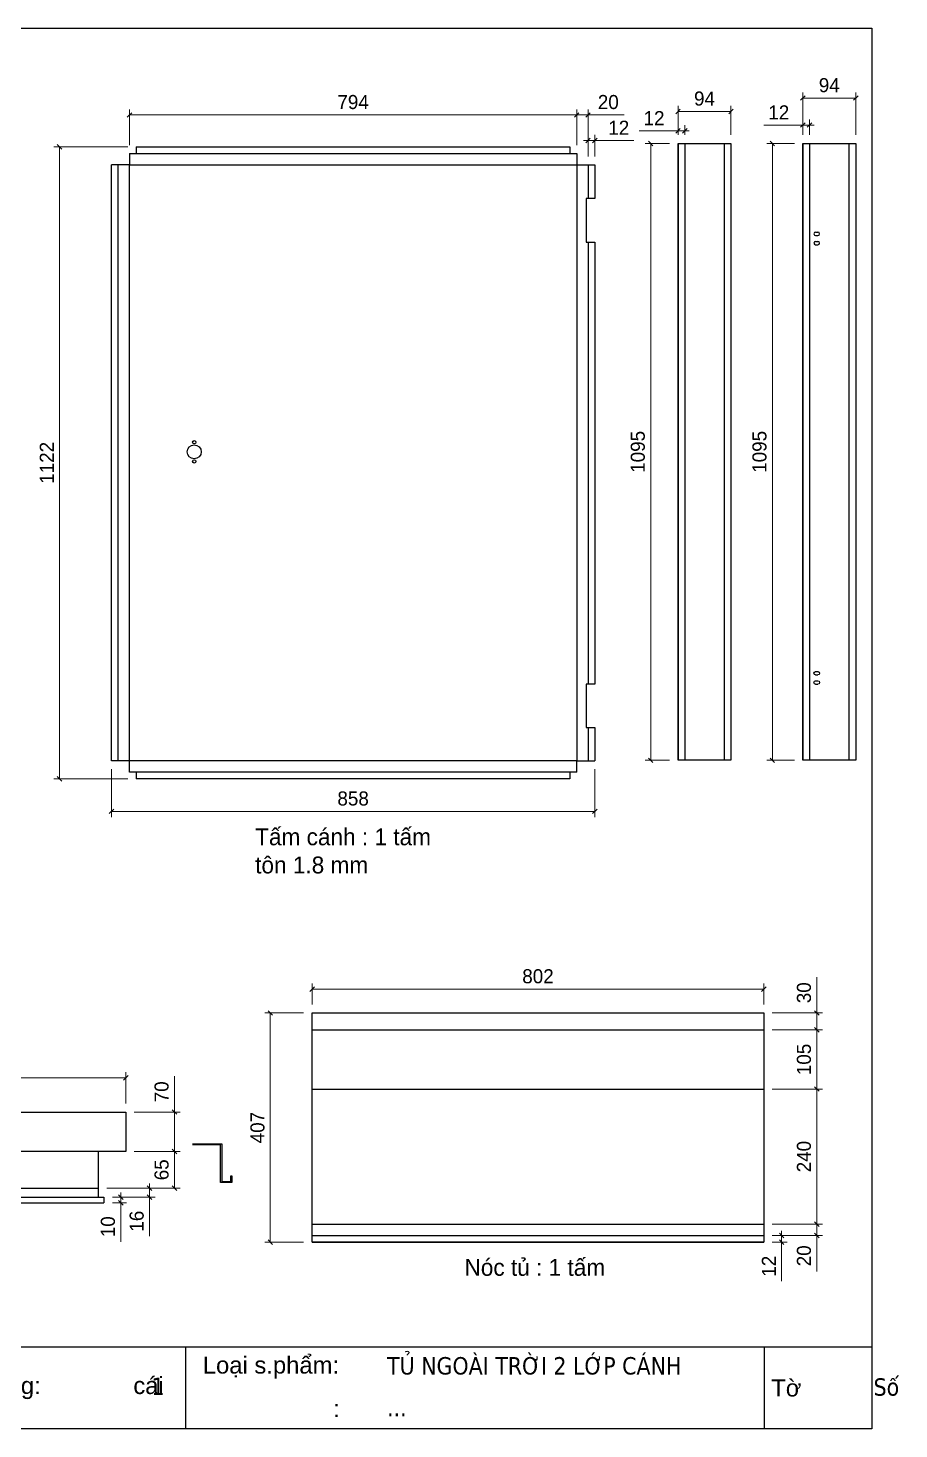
# Model space of a CAD drawing. Header units: millimetres. Extents: x 0 to 3565, y 0 to 2487.
# Drawn here: x 2019 to 3565, y 0 to 2487 of the extents above; entities that cross this region are included whole.
import ezdxf
from ezdxf.enums import TextEntityAlignment as Align

# ---------------------------------------------------------------- set-up
doc = ezdxf.new("R2010")
doc.units = ezdxf.units.MM
doc.layers.add('DIM', color=253, linetype='Continuous')
doc.styles.add('Arial', font='arial.ttf')
doc.styles.add('Tahoma (Input Text)', font='tahoma.ttf')
doc.dimstyles.new('Dim-25', dxfattribs={"dimtxt": 25, "dimasz": 8, "dimexe": 10, "dimexo": 15, "dimgap": 10, "dimtad": 1, "dimdec": 0, "dimtxsty": 'Standard', "dimblk": 'OBLIQUE', "dimcen": 10, "dimclrd": 5, "dimclre": 5, "dimclrt": 3, "dimazin": 3, "dimtfac": 1, "dimtdec": 0, "dimtmove": 0, "dimatfit": 3, "dimldrblk": 'OBLIQUE', "dimlwd": 9, "dimlwe": 9})

# ---------------------------------------------------------------- blocks, each defined once
blk = doc.blocks.new('*D17')
at = {"color": 0, "linetype": 'ByBlock', "lineweight": -2}
for p, q in [((1396.7, 627.5), (1388.7, 619.5)), ((2188.7, 619.5), (2196.7, 627.5))]:
    blk.add_line(p, q, dxfattribs=at)
at = {"layer": 'Defpoints', "color": 0, "transparency": 16777216}
for p in [(2192.7, 623.5), (1392.7, 562.6), (2192.7, 562.6)]:
    blk.add_point(p, dxfattribs=at)
at = {"layer": 'DIM', "color": 5, "lineweight": 9, "transparency": 16777216}
for p, q in [((1392.7, 577.6), (1392.7, 633.5)), ((1392.7, 623.5), (2192.7, 623.5)), ((2192.7, 577.6), (2192.7, 633.5))]:
    blk.add_line(p, q, dxfattribs=at)
at = {"layer": 'DIM', "color": 3, "transparency": 16777216, "insert": (1792.7, 646.3), "char_height": 25, "attachment_point": 5}
blk.add_mtext('800', dxfattribs=at)
blk = doc.blocks.new('_Oblique')
at = {"color": 0, "linetype": 'ByBlock', "lineweight": -2}
blk.add_line((-0.5, -0.5), (0.5, 0.5), dxfattribs=at)
blk = doc.blocks.new('*D19')
at = {"color": 0, "linetype": 'ByBlock', "lineweight": -2}
for p, q in [((2283, 558.6), (2275, 566.6)), ((2275, 496.6), (2283, 488.6))]:
    blk.add_line(p, q, dxfattribs=at)
at = {"layer": 'Defpoints', "color": 0, "transparency": 16777216}
for p in [(2192.7, 562.6), (2192.7, 492.6), (2279, 492.6)]:
    blk.add_point(p, dxfattribs=at)
at = {"layer": 'DIM', "color": 5, "lineweight": 9, "transparency": 16777216}
for p, q in [((2279, 562.6), (2279, 626.3)), ((2207.7, 562.6), (2289, 562.6)), ((2279, 492.6), (2279, 562.6)), ((2207.7, 492.6), (2289, 492.6))]:
    blk.add_line(p, q, dxfattribs=at)
at = {"layer": 'DIM', "color": 3, "transparency": 16777216, "insert": (2256.2, 598.5), "char_height": 25, "attachment_point": 5, "rotation": 90}
blk.add_mtext('70', dxfattribs=at)
blk = doc.blocks.new('*D20')
at = {"color": 0, "linetype": 'ByBlock', "lineweight": -2}
for p, q in [((2283, 488.6), (2275, 496.6)), ((2275, 431.6), (2283, 423.6))]:
    blk.add_line(p, q, dxfattribs=at)
at = {"layer": 'Defpoints', "color": 0, "transparency": 16777216}
for p in [(2192.7, 492.6), (2143.7, 427.6), (2279, 427.6)]:
    blk.add_point(p, dxfattribs=at)
at = {"layer": 'DIM', "color": 5, "lineweight": 9, "transparency": 16777216}
for p, q in [((2207.7, 492.6), (2289, 492.6)), ((2279, 492.6), (2279, 427.6)), ((2158.7, 427.6), (2289, 427.6))]:
    blk.add_line(p, q, dxfattribs=at)
at = {"layer": 'DIM', "color": 3, "transparency": 16777216, "insert": (2256.2, 460.1), "char_height": 25, "attachment_point": 5, "rotation": 90}
blk.add_mtext('65', dxfattribs=at)
blk = doc.blocks.new('*D21')
at = {"color": 0, "linetype": 'ByBlock', "lineweight": -2}
for p, q in [((2230.7, 431.6), (2238.7, 423.6)), ((2238.7, 407.6), (2230.7, 415.6))]:
    blk.add_line(p, q, dxfattribs=at)
at = {"layer": 'Defpoints', "color": 0, "transparency": 16777216}
for p in [(2143.7, 427.6), (2153.7, 411.6), (2234.7, 411.6)]:
    blk.add_point(p, dxfattribs=at)
at = {"layer": 'DIM', "color": 5, "lineweight": 9, "transparency": 16777216}
for p, q in [((2158.7, 427.6), (2244.7, 427.6)), ((2234.7, 427.6), (2234.7, 435.6)), ((2234.7, 427.6), (2234.7, 411.6)), ((2168.7, 411.6), (2244.7, 411.6)), ((2234.7, 411.6), (2234.7, 342.2))]:
    blk.add_line(p, q, dxfattribs=at)
at = {"layer": 'DIM', "color": 3, "transparency": 16777216, "insert": (2212, 368.9), "char_height": 25, "attachment_point": 5, "rotation": 90}
blk.add_mtext('16', dxfattribs=at)
blk = doc.blocks.new('*D22')
at = {"color": 0, "linetype": 'ByBlock', "lineweight": -2}
for p, q in [((2179.7, 415.6), (2187.7, 407.6)), ((2187.7, 397.6), (2179.7, 405.6))]:
    blk.add_line(p, q, dxfattribs=at)
at = {"layer": 'Defpoints', "color": 0, "transparency": 16777216}
for p in [(2153.7, 411.6), (2153.7, 401.6), (2183.7, 401.6)]:
    blk.add_point(p, dxfattribs=at)
at = {"layer": 'DIM', "color": 5, "lineweight": 9, "transparency": 16777216}
for p, q in [((2168.7, 411.6), (2193.7, 411.6)), ((2168.7, 401.6), (2193.7, 401.6)), ((2183.7, 411.6), (2183.7, 419.6)), ((2183.7, 411.6), (2183.7, 401.6)), ((2183.7, 401.6), (2183.7, 332.3))]:
    blk.add_line(p, q, dxfattribs=at)
at = {"layer": 'DIM', "color": 3, "transparency": 16777216, "insert": (2160.9, 359), "char_height": 25, "attachment_point": 5, "rotation": 90}
blk.add_mtext('10', dxfattribs=at)
blk = doc.blocks.new('*D23')
at = {"color": 0, "linetype": 'ByBlock', "lineweight": -2}
for p, q in [((2527.3, 784.8), (2519.3, 776.8)), ((3321.3, 776.8), (3329.3, 784.8))]:
    blk.add_line(p, q, dxfattribs=at)
at = {"layer": 'Defpoints', "color": 0, "transparency": 16777216}
for p in [(3325.3, 780.8), (2523.3, 738.5), (3325.3, 738.5)]:
    blk.add_point(p, dxfattribs=at)
at = {"layer": 'DIM', "color": 5, "lineweight": 9, "transparency": 16777216}
for p, q in [((2523.3, 753.5), (2523.3, 790.8)), ((2523.3, 780.8), (3325.3, 780.8)), ((3325.3, 753.5), (3325.3, 790.8))]:
    blk.add_line(p, q, dxfattribs=at)
at = {"layer": 'DIM', "color": 3, "transparency": 16777216, "insert": (2924.3, 803.5), "char_height": 25, "attachment_point": 5}
blk.add_mtext('802', dxfattribs=at)
blk = doc.blocks.new('*D24')
at = {"color": 0, "linetype": 'ByBlock', "lineweight": -2}
for p, q in [((2453.1, 734.5), (2445.1, 742.5)), ((2445.1, 335.5), (2453.1, 327.5))]:
    blk.add_line(p, q, dxfattribs=at)
at = {"layer": 'Defpoints', "color": 0, "transparency": 16777216}
for p in [(2523.3, 738.5), (2449.1, 331.5), (2523.3, 331.5)]:
    blk.add_point(p, dxfattribs=at)
at = {"layer": 'DIM', "color": 5, "lineweight": 9, "transparency": 16777216}
for p, q in [((2508.3, 738.5), (2439.1, 738.5)), ((2449.1, 738.5), (2449.1, 331.5)), ((2508.3, 331.5), (2439.1, 331.5))]:
    blk.add_line(p, q, dxfattribs=at)
at = {"layer": 'DIM', "color": 3, "transparency": 16777216, "insert": (2426.4, 535), "char_height": 25, "attachment_point": 5, "rotation": 90}
blk.add_mtext('407', dxfattribs=at)
blk = doc.blocks.new('*D25')
at = {"color": 0, "linetype": 'ByBlock', "lineweight": -2}
for p, q in [((3423.3, 734.5), (3415.3, 742.5)), ((3415.3, 712.5), (3423.3, 704.5))]:
    blk.add_line(p, q, dxfattribs=at)
at = {"layer": 'Defpoints', "color": 0, "transparency": 16777216}
for p in [(3325.3, 738.5), (3419.3, 738.5), (3325.3, 708.5)]:
    blk.add_point(p, dxfattribs=at)
at = {"layer": 'DIM', "color": 5, "lineweight": 9, "transparency": 16777216}
for p, q in [((3419.3, 738.5), (3419.3, 802.2)), ((3340.3, 738.5), (3429.3, 738.5)), ((3419.3, 708.5), (3419.3, 738.5)), ((3340.3, 708.5), (3429.3, 708.5))]:
    blk.add_line(p, q, dxfattribs=at)
at = {"layer": 'DIM', "color": 3, "transparency": 16777216, "insert": (3396.5, 774.4), "char_height": 25, "attachment_point": 5, "rotation": 90}
blk.add_mtext('30', dxfattribs=at)
blk = doc.blocks.new('*D26')
at = {"color": 0, "linetype": 'ByBlock', "lineweight": -2}
for p, q in [((3423.3, 704.5), (3415.3, 712.5)), ((3415.3, 607.5), (3423.3, 599.5))]:
    blk.add_line(p, q, dxfattribs=at)
at = {"layer": 'Defpoints', "color": 0, "transparency": 16777216}
for p in [(3325.3, 708.5), (3325.3, 603.5), (3419.3, 603.5)]:
    blk.add_point(p, dxfattribs=at)
at = {"layer": 'DIM', "color": 5, "lineweight": 9, "transparency": 16777216}
for p, q in [((3340.3, 708.5), (3429.3, 708.5)), ((3419.3, 708.5), (3419.3, 603.5)), ((3340.3, 603.5), (3429.3, 603.5))]:
    blk.add_line(p, q, dxfattribs=at)
at = {"layer": 'DIM', "color": 3, "transparency": 16777216, "insert": (3396.5, 656), "char_height": 25, "attachment_point": 5, "rotation": 90}
blk.add_mtext('105', dxfattribs=at)
blk = doc.blocks.new('*D27')
at = {"color": 0, "linetype": 'ByBlock', "lineweight": -2}
for p, q in [((3423.3, 599.5), (3415.3, 607.5)), ((3415.3, 367.5), (3423.3, 359.5))]:
    blk.add_line(p, q, dxfattribs=at)
at = {"layer": 'Defpoints', "color": 0, "transparency": 16777216}
for p in [(3325.3, 603.5), (3325.3, 363.5), (3419.3, 363.5)]:
    blk.add_point(p, dxfattribs=at)
at = {"layer": 'DIM', "color": 5, "lineweight": 9, "transparency": 16777216}
for p, q in [((3340.3, 603.5), (3429.3, 603.5)), ((3419.3, 603.5), (3419.3, 363.5)), ((3340.3, 363.5), (3429.3, 363.5))]:
    blk.add_line(p, q, dxfattribs=at)
at = {"layer": 'DIM', "color": 3, "transparency": 16777216, "insert": (3396.5, 483.5), "char_height": 25, "attachment_point": 5, "rotation": 90}
blk.add_mtext('240', dxfattribs=at)
blk = doc.blocks.new('*D28')
at = {"color": 0, "linetype": 'ByBlock', "lineweight": -2}
for p, q in [((3423.3, 359.5), (3415.3, 367.5)), ((3415.3, 347.5), (3423.3, 339.5))]:
    blk.add_line(p, q, dxfattribs=at)
at = {"layer": 'Defpoints', "color": 0, "transparency": 16777216}
for p in [(3325.3, 363.5), (3325.3, 343.5), (3419.3, 343.5)]:
    blk.add_point(p, dxfattribs=at)
at = {"layer": 'DIM', "color": 5, "lineweight": 9, "transparency": 16777216}
for p, q in [((3340.3, 363.5), (3429.3, 363.5)), ((3419.3, 363.5), (3419.3, 343.5)), ((3340.3, 343.5), (3429.3, 343.5)), ((3419.3, 343.5), (3419.3, 279.3))]:
    blk.add_line(p, q, dxfattribs=at)
at = {"layer": 'DIM', "color": 3, "transparency": 16777216, "insert": (3396.5, 307.4), "char_height": 25, "attachment_point": 5, "rotation": 90}
blk.add_mtext('20', dxfattribs=at)
blk = doc.blocks.new('*D29')
at = {"color": 0, "linetype": 'ByBlock', "lineweight": -2}
for p, q in [((3352.8, 347.5), (3360.8, 339.5)), ((3360.8, 327.5), (3352.8, 335.5))]:
    blk.add_line(p, q, dxfattribs=at)
at = {"layer": 'Defpoints', "color": 0, "transparency": 16777216}
for p in [(3325.3, 343.5), (3325.3, 331.5), (3356.8, 331.5)]:
    blk.add_point(p, dxfattribs=at)
at = {"layer": 'DIM', "color": 5, "lineweight": 9, "transparency": 16777216}
for p, q in [((3356.8, 343.5), (3356.8, 351.5)), ((3340.3, 343.5), (3366.8, 343.5)), ((3340.3, 331.5), (3366.8, 331.5)), ((3356.8, 343.5), (3356.8, 331.5)), ((3356.8, 331.5), (3356.8, 262.3))]:
    blk.add_line(p, q, dxfattribs=at)
at = {"layer": 'DIM', "color": 3, "transparency": 16777216, "insert": (3334.2, 288.9), "char_height": 25, "attachment_point": 5, "rotation": 90}
blk.add_mtext('12', dxfattribs=at)
blk = doc.blocks.new('*D33')
at = {"color": 0, "linetype": 'ByBlock', "lineweight": -2}
for p, q in [((2079, 2272.1), (2071, 2280.1)), ((2071, 1158.1), (2079, 1150.1))]:
    blk.add_line(p, q, dxfattribs=at)
at = {"layer": 'Defpoints', "color": 0, "transparency": 16777216}
for p in [(2211.1, 2276.1), (2075, 1154.1), (2211.1, 1154.1)]:
    blk.add_point(p, dxfattribs=at)
at = {"layer": 'DIM', "color": 5, "lineweight": 9, "transparency": 16777216}
for p, q in [((2196.1, 2276.1), (2065, 2276.1)), ((2075, 2276.1), (2075, 1154.1)), ((2196.1, 1154.1), (2065, 1154.1))]:
    blk.add_line(p, q, dxfattribs=at)
at = {"layer": 'DIM', "color": 3, "transparency": 16777216, "insert": (2052.4, 1715.1), "char_height": 25, "attachment_point": 5, "rotation": 90}
blk.add_mtext('1122', dxfattribs=at)
blk = doc.blocks.new('*D34')
at = {"color": 0, "linetype": 'ByBlock', "lineweight": -2}
for p, q in [((3009.1, 2283.3), (3017.1, 2291.3)), ((3029.1, 2291.3), (3021.1, 2283.3))]:
    blk.add_line(p, q, dxfattribs=at)
at = {"layer": 'Defpoints', "color": 0, "transparency": 16777216}
for p in [(3025.1, 2287.3), (3013.1, 2244.1), (3025.1, 2244.1)]:
    blk.add_point(p, dxfattribs=at)
at = {"layer": 'DIM', "color": 5, "lineweight": 9, "transparency": 16777216}
for p, q in [((3013.1, 2259.1), (3013.1, 2297.3)), ((3025.1, 2259.1), (3025.1, 2297.3)), ((3013.1, 2287.3), (3005.1, 2287.3)), ((3013.1, 2287.3), (3025.1, 2287.3)), ((3025.1, 2287.3), (3094.3, 2287.3))]:
    blk.add_line(p, q, dxfattribs=at)
at = {"layer": 'DIM', "color": 3, "transparency": 16777216, "insert": (3067.7, 2309.9), "char_height": 25, "attachment_point": 5}
blk.add_mtext('12', dxfattribs=at)
blk = doc.blocks.new('*D35')
at = {"color": 0, "linetype": 'ByBlock', "lineweight": -2}
for p, q in [((2997.1, 2336.6), (2989.1, 2328.6)), ((3009.1, 2328.6), (3017.1, 2336.6))]:
    blk.add_line(p, q, dxfattribs=at)
at = {"layer": 'Defpoints', "color": 0, "transparency": 16777216}
for p in [(3013.1, 2332.6), (2993.1, 2264.1), (3013.1, 2244.1)]:
    blk.add_point(p, dxfattribs=at)
at = {"layer": 'DIM', "color": 5, "lineweight": 9, "transparency": 16777216}
for p, q in [((2993.1, 2279.1), (2993.1, 2342.6)), ((3013.1, 2259.1), (3013.1, 2342.6)), ((2993.1, 2332.6), (3013.1, 2332.6)), ((3013.1, 2332.6), (3077.2, 2332.6))]:
    blk.add_line(p, q, dxfattribs=at)
at = {"layer": 'DIM', "color": 3, "transparency": 16777216, "insert": (3049.1, 2355.4), "char_height": 25, "attachment_point": 5}
blk.add_mtext('20', dxfattribs=at)
blk = doc.blocks.new('*D36')
at = {"color": 0, "linetype": 'ByBlock', "lineweight": -2}
for p, q in [((2203.1, 2336.6), (2195.1, 2328.6)), ((2989.1, 2328.6), (2997.1, 2336.6))]:
    blk.add_line(p, q, dxfattribs=at)
at = {"layer": 'Defpoints', "color": 0, "transparency": 16777216}
for p in [(2199.1, 2332.6), (2199.1, 2264.1), (2993.1, 2264.1)]:
    blk.add_point(p, dxfattribs=at)
at = {"layer": 'DIM', "color": 5, "lineweight": 9, "transparency": 16777216}
for p, q in [((2199.1, 2279.1), (2199.1, 2342.6)), ((2993.1, 2279.1), (2993.1, 2342.6)), ((2993.1, 2332.6), (2199.1, 2332.6))]:
    blk.add_line(p, q, dxfattribs=at)
at = {"layer": 'DIM', "color": 3, "transparency": 16777216, "insert": (2596.1, 2355.4), "char_height": 25, "attachment_point": 5}
blk.add_mtext('794', dxfattribs=at)
blk = doc.blocks.new('*D37')
at = {"color": 0, "linetype": 'ByBlock', "lineweight": -2}
for p, q in [((2171.1, 1100.3), (2163.1, 1092.3)), ((3021.1, 1092.3), (3029.1, 1100.3))]:
    blk.add_line(p, q, dxfattribs=at)
at = {"layer": 'Defpoints', "color": 0, "transparency": 16777216}
for p in [(2167.1, 1186.1), (3025.1, 1186.1), (2167.1, 1096.3)]:
    blk.add_point(p, dxfattribs=at)
at = {"layer": 'DIM', "color": 5, "lineweight": 9, "transparency": 16777216}
for p, q in [((2167.1, 1171.1), (2167.1, 1086.3)), ((3025.1, 1171.1), (3025.1, 1086.3)), ((3025.1, 1096.3), (2167.1, 1096.3))]:
    blk.add_line(p, q, dxfattribs=at)
at = {"layer": 'DIM', "color": 3, "transparency": 16777216, "insert": (2596.1, 1119.1), "char_height": 25, "attachment_point": 5}
blk.add_mtext('858', dxfattribs=at)
blk = doc.blocks.new('ovan6x10')
at = {"color": 2}
for p, q in [((3, 6), (7, 6)), ((3, 0), (7, 0))]:
    blk.add_line(p, q, dxfattribs=at)
for centre, start, end in [((3, 3), 90, 270), ((7, 3), 270, 90)]:
    blk.add_arc(centre, 3, start, end, dxfattribs=at)
blk = doc.blocks.new('*D38')
at = {"color": 0, "linetype": 'ByBlock', "lineweight": -2}
for p, q in [((3390.4, 2310.7), (3398.4, 2318.7)), ((3410.4, 2318.7), (3402.4, 2310.7))]:
    blk.add_line(p, q, dxfattribs=at)
at = {"layer": 'Defpoints', "color": 0, "transparency": 16777216}
for p in [(3394.4, 2314.7), (3394.4, 2282.1), (3406.4, 2282.1)]:
    blk.add_point(p, dxfattribs=at)
at = {"layer": 'DIM', "color": 5, "lineweight": 9, "transparency": 16777216}
for p, q in [((3394.4, 2314.7), (3325.2, 2314.7)), ((3394.4, 2297.1), (3394.4, 2324.7)), ((3406.4, 2314.7), (3394.4, 2314.7)), ((3406.4, 2297.1), (3406.4, 2324.7)), ((3406.4, 2314.7), (3414.4, 2314.7))]:
    blk.add_line(p, q, dxfattribs=at)
at = {"layer": 'DIM', "color": 3, "transparency": 16777216, "insert": (3351.8, 2337.2), "char_height": 25, "attachment_point": 5}
blk.add_mtext('12', dxfattribs=at)
blk = doc.blocks.new('*D39')
at = {"color": 0, "linetype": 'ByBlock', "lineweight": -2}
for p, q in [((3398.4, 2366.7), (3390.4, 2358.7)), ((3484.4, 2358.7), (3492.4, 2366.7))]:
    blk.add_line(p, q, dxfattribs=at)
at = {"layer": 'Defpoints', "color": 0, "transparency": 16777216}
for p in [(3488.4, 2362.7), (3394.4, 2282.1), (3488.4, 2282.1)]:
    blk.add_point(p, dxfattribs=at)
at = {"layer": 'DIM', "color": 5, "lineweight": 9, "transparency": 16777216}
for p, q in [((3394.4, 2297.1), (3394.4, 2372.7)), ((3394.4, 2362.7), (3488.4, 2362.7)), ((3488.4, 2297.1), (3488.4, 2372.7))]:
    blk.add_line(p, q, dxfattribs=at)
at = {"layer": 'DIM', "color": 3, "transparency": 16777216, "insert": (3441.4, 2385.4), "char_height": 25, "attachment_point": 5}
blk.add_mtext('94', dxfattribs=at)
blk = doc.blocks.new('*D40')
at = {"color": 0, "linetype": 'ByBlock', "lineweight": -2}
for p, q in [((3176.9, 2342.8), (3168.9, 2334.8)), ((3262.9, 2334.8), (3270.9, 2342.8))]:
    blk.add_line(p, q, dxfattribs=at)
at = {"layer": 'Defpoints', "color": 0, "transparency": 16777216}
for p in [(3172.9, 2338.8), (3172.9, 2282.1), (3266.9, 2282.1)]:
    blk.add_point(p, dxfattribs=at)
at = {"layer": 'DIM', "color": 5, "lineweight": 9, "transparency": 16777216}
for p, q in [((3172.9, 2297.1), (3172.9, 2348.8)), ((3266.9, 2338.8), (3172.9, 2338.8)), ((3266.9, 2297.1), (3266.9, 2348.8))]:
    blk.add_line(p, q, dxfattribs=at)
at = {"layer": 'DIM', "color": 3, "transparency": 16777216, "insert": (3219.9, 2361.6), "char_height": 25, "attachment_point": 5}
blk.add_mtext('94', dxfattribs=at)
blk = doc.blocks.new('*D41')
at = {"color": 0, "linetype": 'ByBlock', "lineweight": -2}
for p, q in [((3168.9, 2300.4), (3176.9, 2308.4)), ((3188.9, 2308.4), (3180.9, 2300.4))]:
    blk.add_line(p, q, dxfattribs=at)
at = {"layer": 'Defpoints', "color": 0, "transparency": 16777216}
for p in [(3172.9, 2304.4), (3172.9, 2282.1), (3184.9, 2282.1)]:
    blk.add_point(p, dxfattribs=at)
at = {"layer": 'DIM', "color": 5, "lineweight": 9, "transparency": 16777216}
for p, q in [((3172.9, 2297.1), (3172.9, 2314.4)), ((3184.9, 2297.1), (3184.9, 2314.4)), ((3172.9, 2304.4), (3103.7, 2304.4)), ((3184.9, 2304.4), (3172.9, 2304.4)), ((3184.9, 2304.4), (3192.9, 2304.4))]:
    blk.add_line(p, q, dxfattribs=at)
at = {"layer": 'DIM', "color": 3, "transparency": 16777216, "insert": (3130.3, 2327), "char_height": 25, "attachment_point": 5}
blk.add_mtext('12', dxfattribs=at)
blk = doc.blocks.new('*D42')
at = {"color": 0, "linetype": 'ByBlock', "lineweight": -2}
for p, q in [((3128.4, 2278.1), (3120.4, 2286.1)), ((3120.4, 1191.1), (3128.4, 1183.1))]:
    blk.add_line(p, q, dxfattribs=at)
at = {"layer": 'Defpoints', "color": 0, "transparency": 16777216}
for p in [(3172.9, 2282.1), (3124.4, 1187.1), (3172.9, 1187.1)]:
    blk.add_point(p, dxfattribs=at)
at = {"layer": 'DIM', "color": 5, "lineweight": 9, "transparency": 16777216}
for p, q in [((3157.9, 2282.1), (3114.4, 2282.1)), ((3124.4, 2282.1), (3124.4, 1187.1)), ((3157.9, 1187.1), (3114.4, 1187.1))]:
    blk.add_line(p, q, dxfattribs=at)
at = {"layer": 'DIM', "color": 3, "transparency": 16777216, "insert": (3101.6, 1734.6), "char_height": 25, "attachment_point": 5, "rotation": 90}
blk.add_mtext('1095', dxfattribs=at)
blk = doc.blocks.new('*D43')
at = {"color": 0, "linetype": 'ByBlock', "lineweight": -2}
for p, q in [((3344.4, 2278.1), (3336.4, 2286.1)), ((3336.4, 1191.1), (3344.4, 1183.1))]:
    blk.add_line(p, q, dxfattribs=at)
at = {"layer": 'Defpoints', "color": 0, "transparency": 16777216}
for p in [(3394.4, 2282.1), (3340.4, 1187.1), (3394.4, 1187.1)]:
    blk.add_point(p, dxfattribs=at)
at = {"layer": 'DIM', "color": 5, "lineweight": 9, "transparency": 16777216}
for p, q in [((3379.4, 2282.1), (3330.4, 2282.1)), ((3340.4, 2282.1), (3340.4, 1187.1)), ((3379.4, 1187.1), (3330.4, 1187.1))]:
    blk.add_line(p, q, dxfattribs=at)
at = {"layer": 'DIM', "color": 3, "transparency": 16777216, "insert": (3317.6, 1734.6), "char_height": 25, "attachment_point": 5, "rotation": 90}
blk.add_mtext('1095', dxfattribs=at)
blk = doc.blocks.new('khungtenAsean')
at = {"color": 7}
for p, q in [((2906.8, 120), (0, 120)), ((1900, 0), (1900, 120)), ((2749.3, 0), (2749.3, 120))]:
    blk.add_line(p, q, dxfattribs=at)
at = {"color": 2}
blk.add_lwpolyline([(0, 2055.3), (2906.8, 2055.3), (2906.8, 0), (0, 0)], close=True, dxfattribs=at)
at = {"color": 7, "char_height": 25, "style": 'Arial'}
for s, insert, width, attachment_point in [('\\pt25;^ILoại s.phẩm:', (1900, 90), 849.303, 4), ('Số lượng:              cái', (1700, 60), 400, 5), (' Tờ', (2749.3, 60), 157.544, 4), ('^I            :', (1900, 30), 849.303, 4)]:
    blk.add_mtext(s, dxfattribs=dict(at, insert=insert, width=width, attachment_point=attachment_point))
at = {"color": 2, "style": 'Tahoma (Input Text)'}
for tag, p in [('KHACHHANG', (246.3, 81)), ('SANPHAM', (894.1, 77.5)), ('THONGTIN', (2136.2, 77.7)), ('THONGTIN', (2136.2, 17.7))]:
    blk.add_attdef(tag, p, '', height=25, dxfattribs=at)
for tag, p in [('SOLUONG', (1816.5, 48.1)), ('KICHTHUOC', (562.3, 16.7)), ('DODAY', (997.1, 16.7)), ('DODAY', (1400.4, 16.7))]:
    blk.add_attdef(tag, text='', height=25, dxfattribs=at).set_placement(p, align=Align.RIGHT)
blk.add_attdef('SO', text='', height=25, dxfattribs=at).set_placement((2853.1, 47.2), align=Align.CENTER)

msp = doc.modelspace()

# ---------------------------------------------------------------- linework, layer by layer
at = {"color": 7}
for p, q in [((2211.1, 2276.1), (2211.1, 2264.1)), ((2981.1, 2276.1), (2981.1, 2264.1)), ((3172.9, 2282.1), (3172.9, 1187.1)), ((3184.9, 2282.1), (3184.9, 1187.1)), ((3254.9, 2282.1), (3254.9, 1187.1)), ((3266.9, 2282.1), (3266.9, 1187.1)), ((3394.4, 2282.1), (3394.4, 1187.1)), ((3406.4, 2282.1), (3406.4, 1187.1)), ((3476.4, 2282.1), (3476.4, 1187.1)), ((3488.4, 2282.1), (3488.4, 1187.1)), ((2993.1, 2244.1), (2993.1, 1186.1)), ((2211.1, 1166.1), (2211.1, 1154.1)), ((2981.1, 1166.1), (2981.1, 1154.1)), ((2523.3, 738.5), (3325.3, 738.5)), ((2523.3, 708.5), (3325.3, 708.5)), ((2523.3, 603.5), (3325.3, 603.5)), ((2143.7, 492.6), (2143.7, 411.6)), ((1441.7, 427.6), (2143.7, 427.6)), ((1431.7, 411.6), (2153.7, 411.6)), ((1431.7, 401.6), (2153.7, 401.6)), ((2153.7, 411.6), (2153.7, 401.6)), ((2523.3, 363.5), (3325.3, 363.5)), ((2523.3, 343.5), (3325.3, 343.5)), ((2523.3, 331.5), (3325.3, 331.5))]:
    msp.add_line(p, q, dxfattribs=at)
at = {"color": 2}
for p, q in [((3025.1, 2184.1), (3010.1, 2184.1)), ((3010.1, 2184.1), (3010.1, 2107.1)), ((3010.1, 2107.1), (3025.1, 2107.1)), ((3025.1, 1322.1), (3010.1, 1322.1)), ((3010.1, 1322.1), (3010.1, 1245.1)), ((3010.1, 1245.1), (3025.1, 1245.1))]:
    msp.add_line(p, q, dxfattribs=at)
at = {"color": 7}
for points in [[(2199.1, 2264.1), (2199.1, 2244.1), (2167.1, 2244.1)], [(2199.1, 2264.1), (2993.1, 2264.1)], [(2211.1, 2276.1), (2981.1, 2276.1)], [(2993.1, 2264.1), (2993.1, 2244.1), (3025.1, 2244.1)], [(2167.1, 1186.1), (2167.1, 2244.1)], [(2179.1, 1186.1), (2179.1, 2244.1)], [(3013.1, 2244.1), (3013.1, 2184.1)], [(3025.1, 2244.1), (3025.1, 2184.1)], [(3013.1, 2107.1), (3013.1, 1322.1)], [(3025.1, 2107.1), (3025.1, 1322.1)], [(3013.1, 1245.1), (3013.1, 1186.1)], [(3025.1, 1245.1), (3025.1, 1186.1)], [(2199.1, 1166.1), (2199.1, 1186.1), (2167.1, 1186.1)], [(2993.1, 1166.1), (2993.1, 1186.1), (3025.1, 1186.1)], [(2993.1, 1166.1), (2199.1, 1166.1)], [(2981.1, 1154.1), (2211.1, 1154.1)], [(2311, 506.3), (2362.9, 506.3), (2362.9, 439.3), (2378.9, 439.3), (2378.9, 449.3), (2380.9, 449.3), (2380.9, 437.3), (2360.9, 437.3), (2360.9, 504.3), (2311, 504.3)]]:
    msp.add_lwpolyline(points, dxfattribs=at)
for points in [[(3172.9, 2282.1), (3266.9, 2282.1), (3266.9, 1187.1), (3172.9, 1187.1)], [(3394.4, 2282.1), (3488.4, 2282.1), (3488.4, 1187.1), (3394.4, 1187.1)], [(2199.1, 2244.1), (2993.1, 2244.1), (2993.1, 1186.1), (2199.1, 1186.1)], [(2523.3, 738.5), (3325.3, 738.5), (3325.3, 331.5), (2523.3, 331.5)], [(1392.7, 562.6), (2192.7, 562.6), (2192.7, 492.6), (1392.7, 492.6)]]:
    msp.add_lwpolyline(points, close=True, dxfattribs=at)
at = {"color": 2}
for centre, radius in [((2314.1, 1734.6), 12.5), ((2314.1, 1751.6), 3), ((2314.1, 1717.6), 3)]:
    msp.add_circle(centre, radius, dxfattribs=at)

# ---------------------------------------------------------------- block references
at = {"color": 7}
ref = msp.add_blockref('khungtenAsean', (0, 0), dxfattribs=dict(at, xscale=1.210000000006402, yscale=1.210000000006402, zscale=1.210000000006402))
ref.add_attrib('THONGTIN', 'TỦ NGOÀI TRỜI 2 LỚP CÁNH', (2656.4, 96.7), dxfattribs={"color": 2, "height": 30.907, "style": 'Tahoma (Input Text)'})
ref.add_attrib('SOLUONG', '1', dxfattribs={"color": 2, "height": 30.9, "style": 'Tahoma (Input Text)'}).set_placement((2261.3, 60.1), align=Align.RIGHT)
ref.add_attrib('SO', 'Số', dxfattribs={"color": 2, "height": 30.91, "style": 'Tahoma (Input Text)'}).set_placement((3542.8, 59.1), align=Align.CENTER)
ref.add_attrib('THONGTIN', '...', (2656.4, 22.5), dxfattribs={"color": 2, "height": 30.91, "style": 'Tahoma (Input Text)'})
for p in [(3414.1, 2118.6), (3414.1, 2102.1)]:
    msp.add_blockref('ovan6x10', p, dxfattribs=at)
at = {"color": 7, "xscale": -1, "rotation": 180}
for p in [(3414.1, 1344.6), (3414.1, 1328.1)]:
    msp.add_blockref('ovan6x10', p, dxfattribs=at)

# ---------------------------------------------------------------- texts
at = {"color": 7, "char_height": 30, "width": 457.001, "attachment_point": 1}
for s, insert in [('Tấm cánh : 1 tấm \\Ptôn 1.8 mm', (2422.2, 1066.2)), ('Nóc tủ : 1 tấm', (2793.8, 301.9))]:
    msp.add_mtext(s, dxfattribs=dict(at, insert=insert))

# ---------------------------------------------------------------- dimensions: what is measured, and where the dimension line sits
at = {"layer": 'DIM'}
for base, p1, p2, picture, middle in [((3488.4, 2362.7), (3394.4, 2282.1), (3488.4, 2282.1), '*D39', (3441.4, 2385.4)), ((3172.9, 2338.8), (3266.9, 2282.1), (3172.9, 2282.1), '*D40', (3219.9, 2361.6)), ((3172.9, 2304.4), (3184.9, 2282.1), (3172.9, 2282.1), '*D41', (3130.3, 2327)), ((3394.4, 2314.7), (3406.4, 2282.1), (3394.4, 2282.1), '*D38', (3351.8, 2337.2))]:
    dim = msp.add_linear_dim(base=base, p1=p1, p2=p2, dimstyle='Dim-25', dxfattribs=at)
    dim.commit()
    dim.dimension.update_dxf_attribs({"geometry": picture, "text_midpoint": middle})
at = {"layer": 'DIM', "color": 7}
for base, p1, p2, picture, middle in [((2199.1, 2332.6), (2993.1, 2264.1), (2199.1, 2264.1), '*D36', (2596.1, 2355.4)), ((3013.1, 2332.6), (2993.1, 2264.1), (3013.1, 2244.1), '*D35', (3049.1, 2355.4)), ((3025.1, 2287.3), (3013.1, 2244.1), (3025.1, 2244.1), '*D34', (3067.7, 2309.9)), ((2167.1, 1096.3), (3025.1, 1186.1), (2167.1, 1186.1), '*D37', (2596.1, 1119.1)), ((3325.3, 780.8), (2523.3, 738.5), (3325.3, 738.5), '*D23', (2924.3, 803.5)), ((2192.7, 623.5), (1392.7, 562.6), (2192.7, 562.6), '*D17', (1792.7, 646.3))]:
    dim = msp.add_linear_dim(base=base, p1=p1, p2=p2, dimstyle='Dim-25', dxfattribs=at)
    dim.commit()
    dim.dimension.update_dxf_attribs({"geometry": picture, "text_midpoint": middle})
for base, p1, p2, picture, middle in [((2075, 1154.1), (2211.1, 2276.1), (2211.1, 1154.1), '*D33', (2052.4, 1715.1)), ((3419.3, 738.5), (3325.3, 708.5), (3325.3, 738.5), '*D25', (3396.5, 774.4)), ((2449.1, 331.5), (2523.3, 738.5), (2523.3, 331.5), '*D24', (2426.4, 535)), ((3419.3, 603.5), (3325.3, 708.5), (3325.3, 603.5), '*D26', (3396.5, 656)), ((3419.3, 363.5), (3325.3, 603.5), (3325.3, 363.5), '*D27', (3396.5, 483.5)), ((2279, 427.6), (2192.7, 492.6), (2143.7, 427.6), '*D20', (2256.2, 460.1)), ((2234.7, 411.6), (2143.7, 427.6), (2153.7, 411.6), '*D21', (2212, 368.9)), ((2183.7, 401.6), (2153.7, 411.6), (2153.7, 401.6), '*D22', (2160.9, 359)), ((3356.8, 331.5), (3325.3, 343.5), (3325.3, 331.5), '*D29', (3334.2, 288.9)), ((3419.3, 343.5), (3325.3, 363.5), (3325.3, 343.5), '*D28', (3396.5, 307.4))]:
    dim = msp.add_linear_dim(base=base, p1=p1, p2=p2, angle=90, dimstyle='Dim-25', dxfattribs=at)
    dim.commit()
    dim.dimension.update_dxf_attribs({"geometry": picture, "text_midpoint": middle})
at = {"layer": 'DIM'}
dim = msp.add_linear_dim(base=(3124.4, 1187.1), p1=(3172.9, 2282.1), p2=(3172.9, 1187.1), angle=90, dimstyle='Dim-25', dxfattribs=at)
dim.commit()
dim.dimension.update_dxf_attribs({"geometry": '*D42', "text_midpoint": (3101.6, 1734.6)})
dim = msp.add_linear_dim(base=(3340.4, 1187.1), p1=(3394.4, 2282.1), p2=(3394.4, 1187.1), angle=90, dimstyle='Dim-25', dxfattribs=at)
dim.commit()
dim.dimension.update_dxf_attribs({"geometry": '*D43', "text_midpoint": (3340.4, 1734.6), "dimtype": 160})
at = {"layer": 'DIM', "color": 7}
dim = msp.add_linear_dim(base=(2279, 492.6), p1=(2192.7, 562.6), p2=(2192.7, 492.6), angle=90, dimstyle='Dim-25', dxfattribs=at)
dim.commit()
dim.dimension.update_dxf_attribs({"geometry": '*D19', "text_midpoint": (2279, 598.5), "dimtype": 160})

doc.saveas('drawing.dxf')
